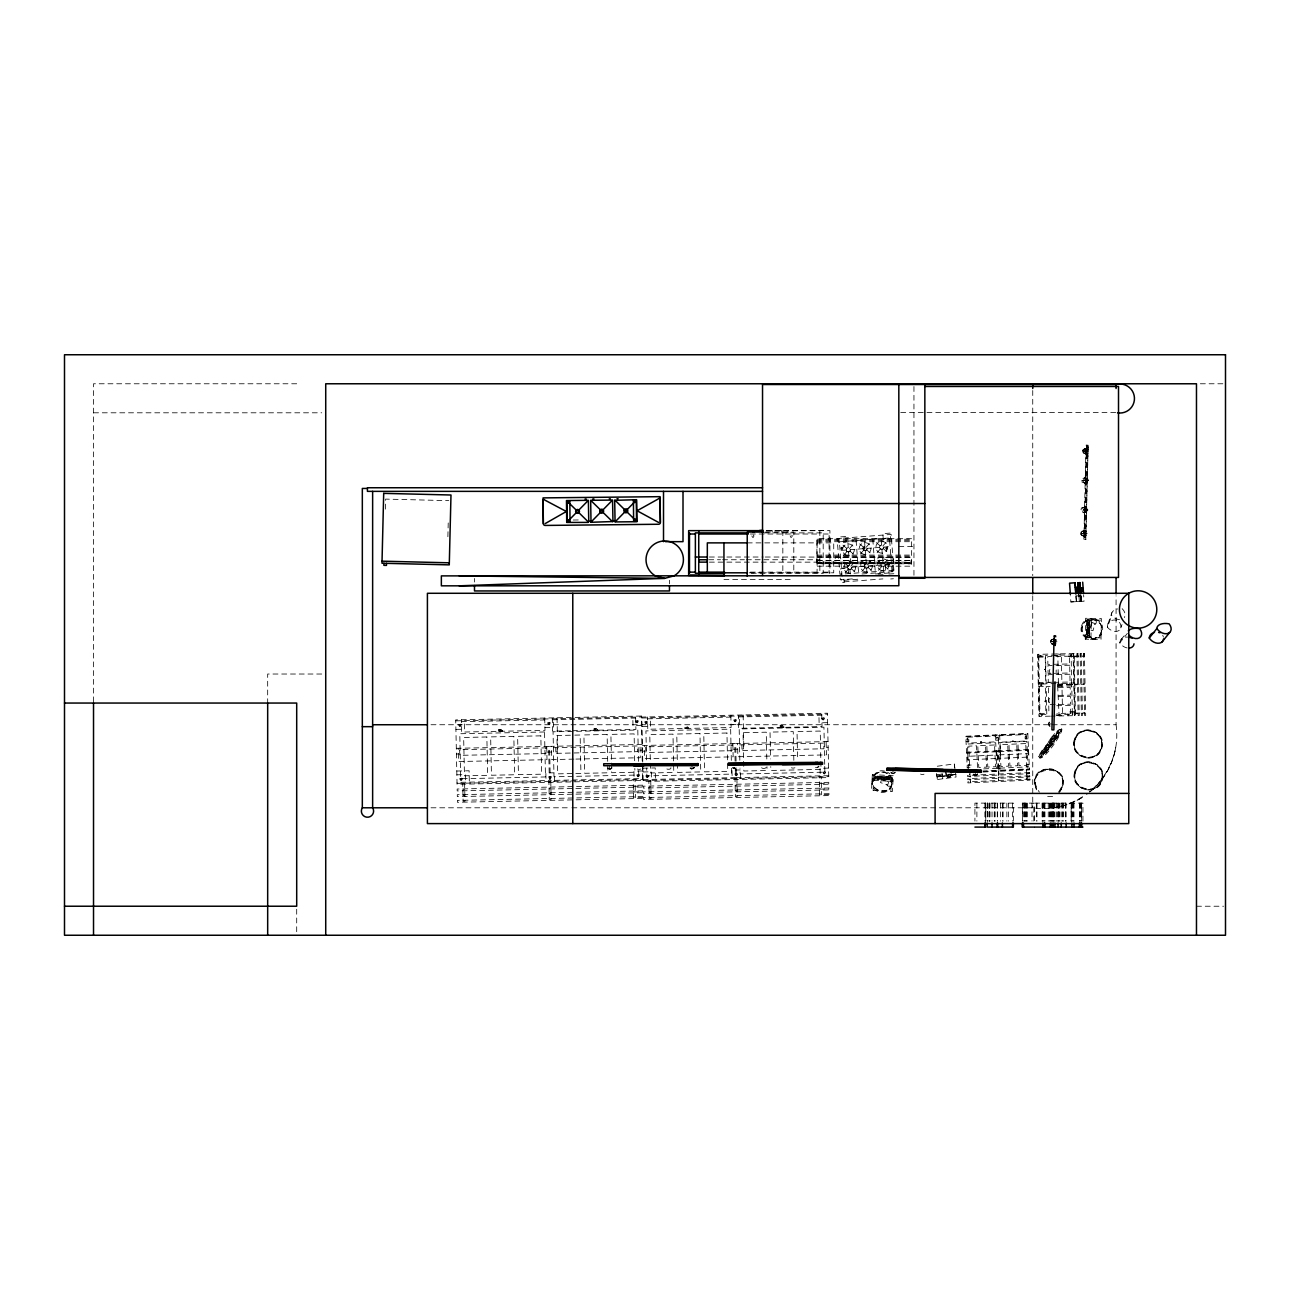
<?xml version="1.0" encoding="UTF-8"?>
<svg xmlns="http://www.w3.org/2000/svg" width="1290" height="1290" viewBox="0 0 1290 1290"><rect width="100%" height="100%" fill="white"/><g stroke="black" fill="none" stroke-linecap="round" stroke-linejoin="round"><path stroke-width="0.75" stroke-dasharray="5 3.75" d="M734.365 768.066L734.332 767.356M892.97 770.098L892.922 773.178M975.272 772L975.224 775.08M1085.261 639.227L1085.6 618.281L1101.37 618.539L1101.031 639.485L1085.261 639.227L1086.583 637.647L1086.873 619.909L1085.6 618.281M1089.26 634.922L1089.357 636.034M1089.147 631.665L1089.405 632.793L1089.405 631.439M1089.357 628.424L1089.453 629.536L1089.453 628.182M1089.405 625.972L1089.276 625.166M1089.469 621.925L1089.566 623.038M1089.324 635.954L1089.341 634.68M1089.534 622.957L1089.324 621.957M1089.566 637.695L1089.857 619.958M1090.969 637.728L1091.259 619.974M609.702 768.824L609.67 765.744M692.021 768.566L691.988 765.486M1053.366 644.823L1053.962 643.194M1053.64 645.79L1054.091 635.776L1053.865 645.774M1055.091 645.822L1055.43 635.809M1055.575 645.822L1056.026 635.809L1053.865 635.776M1080.843 532.722L1081.278 535.092M1083.616 536.527L1083.277 536.043C1086.422 537.446 1086.631 529.368 1083.407 530.771L1084.374 530.803L1083.681 530.287M1084.068 513.017L1084.745 511.372M1084.825 483.621L1085.422 481.976M1085.454 483.153L1084.487 483.137C1089.018 483.395 1085.374 476.123 1084.89 477.381M1085.519 454.225L1086.115 452.597M1083.826 532.383C1086.793 530.738 1086.68 536.124 1083.793 534.35L1084.035 532.383M1084.358 508.873C1087.325 507.212 1087.196 512.614 1084.31 510.824L1084.551 508.857M1085.035 479.477C1087.905 477.687 1087.873 483.041 1084.987 481.444L1085.229 479.477M1085.729 450.081C1088.696 448.436 1088.567 453.822 1085.68 452.048L1085.922 450.081M1086.019 539.284L1083.858 539.236L1086.019 445.179L1088.18 445.211L1085.793 539.284L1088.18 445.211M1087.164 510.614L1087.196 509.34M385.387 509.115L385.629 499.101L448.775 500.649M447.888 536.704L448.275 520.676M966.839 738.896C967.79 742.089 967.919 736.348 967.032 739.122M1026.002 736.219L1026.679 737.267L1026.227 736.171M1027.388 766.841C1028.646 767.824 1028.243 766.534 1027.437 766.615M950.424 776.145C950.037 779.74 945.119 776.725 946.36 773.629M872.33 774.629L871.524 790.383L892.438 791.463L893.244 775.709L872.33 774.629L873.862 776.016L891.583 776.919L893.244 775.709M873.12 790.464L873.862 776.016M874.491 780.434L875.071 776.08M874.894 779.047C872.637 775.274 879.893 775.661 877.281 779.16M877.603 779.176L877.49 776.209M878.135 779.208C875.894 775.451 883.15 775.822 880.522 779.337M880.844 779.354L880.699 776.37M881.376 779.37C879.135 775.613 886.391 775.983 883.763 779.499M884.101 779.515L883.94 776.532M884.634 779.547C882.376 775.774 889.632 776.161 887.004 779.66M887.343 779.676L887.133 776.693M887.875 779.708C885.617 775.951 892.874 776.322 890.245 779.837M890.503 781.256L890.374 776.87M890.842 791.383L891.583 776.919M877.813 779.192L878.313 776.241M881.054 779.354L881.554 776.403M884.295 779.531L884.795 776.58M887.536 779.692L888.036 776.741M1084.229 534.899L1084.261 536.059M1038.95 756.23C1040.417 768.114 1074.473 716.708 1056.768 731.398M1043.207 754.005L1044.336 752.393M1042.836 753.731L1043.981 751.876M1043.223 754.763L1044.239 752.054M1042.884 752.473L1043.707 751.538M1044.013 753.699L1043.11 754.666M1044.303 752.167L1043.884 753.15M1046.142 750.554L1046.867 749.345L1046.819 750.183M1047.561 747.539L1046.158 748.377L1047.029 747.249M1046.996 747.249L1046.126 747.603L1046.996 746.475M1047.093 748.2L1046.996 747.362M1046.722 745.523L1046.126 746.136L1048.673 744.572M1049.367 743.54L1050.27 742.282L1042.53 752.505M1049.447 745.507L1048.254 746.62L1049.431 744.185M1048.496 744.749L1047.27 745.701M1048.335 749.393L1046.98 749.877M1047.706 748.216L1048.254 747.749M1049.431 745.265L1048.48 745.959M1050.512 743.411C1052.011 740.154 1049.883 743.766 1049.48 742.718M1049.995 741.363L1053.204 739.235M1051.157 743.782L1050.56 744.411L1051.511 743.491M1050.705 746.539L1050.302 747.104M1050.802 745.056L1049.673 746.991L1050.431 745.427M1051.157 741.105C1052.447 738.831 1049.189 744.024 1051.769 740.186M1042.594 752.409L1040.304 757.037C1038.934 758.488 1053.753 743.508 1056.268 737.783M1051.124 742.669L1050.947 740.944M1051.173 741.702L1051.157 742.218M1053.414 740.766L1051.866 742.54M1052.592 742.105L1053.027 741.041M1053.704 740.847L1052.334 741.653M1053.559 738.461L1054.688 737.09M1053.462 738.251L1054.623 736.558M1054.14 741.702L1054.027 741.605M1054.446 740.299L1055.059 739.557M1055.365 737.106C1054.478 738.719 1057.284 734.365 1055.817 736.509M1056.446 738.525L1056.994 736.88L1056.058 736.993M1056.058 738.735L1056.607 736.493M1057.187 732.978L1056.317 734.107L1057.3 733.059M1056.784 736.219L1056.042 737.122M1058.171 735.219L1056.22 737.864M1058.639 732.881L1058.655 733.994L1059.332 732.575M1086.857 621.103L1091.243 620.829M1086.809 624.36L1089.792 624.054M1086.696 630.858L1089.679 630.552M1086.761 627.601L1089.727 627.295M1086.648 634.1L1089.631 633.793M842.676 548.427C839.935 545.863 842.515 550.056 842.064 549.056M1087.744 622.296L1088.663 622.183L1087.809 622.522M1088.502 632.165L1087.599 632.148L1088.405 631.955M1088.454 635.422L1087.599 635.051L1088.308 635.47M875.7 777.483L876.636 777.402L875.765 777.709M882.215 777.693L882.908 777.451M885.456 777.854L886.294 778.257L885.698 777.58M888.681 778.144L889.503 777.854L888.955 778.467M1026.05 736.01L1026.614 736.945L1026.276 736.058M945.586 770.678C944.748 780.128 953.681 778.95 950.391 770.049M954.955 769.227L954.294 763.938L935.573 766.453M1038.805 756.537L1051.56 737.219M980.642 741.798L981.255 741.46M1047.077 750.361L1049.028 747.716L1048.399 749.28M1048.319 745.943L1048.818 745.056M1085.39 479.864L1086.341 478.155L1087.567 478.848L1086.889 482.912L1082.004 482.17L1082.665 478.09L1086.341 478.155M1085.567 479.961C1087.938 474.881 1090.469 484.847 1085.809 482.009M1087.68 481.122L1086.857 482.589M1087.002 510.518L1086.212 512.307L1081.875 512.227L1081.036 509.195L1081.987 507.486L1086.325 507.583L1087.019 509.421M1108.013 623.779L1111.899 612.669M1107.497 627.327A11.691 8.256 36.6 0 1 1117.962 620.474A8.595 6.079 36.6 0 1 1118.93 630.552A8.595 6.079 36.6 0 1 1107.497 627.327L1111.674 615.507A11.691 6.918 10.4 0 1 1117.608 608.928M1120.817 627.859L1122.01 624.473M1056.123 672.38L1056.188 669.978M1060.977 789.593C1073.183 762.777 1024.615 762.777 1036.821 789.593A13.932 13.932 -90 0 1 1040.917 771.194A13.932 13.932 -90 0 1 1059.574 773.661A13.932 13.932 -90 0 1 1058.751 792.479M1045.803 752.731L1046.319 751.699L1045.239 752.941M1050.915 739.976L1050.205 741.54M1050.141 742.298L1049.576 743.105M1050.802 743.105L1050.495 742.443M1049.625 746.184L1049.609 745.943M1049.673 746.991L1050.415 745.926L1049.447 746.829M1055.123 736.525L1054.317 736.8M1055.381 736.864L1054.93 737.767L1055.865 736.767M1088.454 628.891L1088.276 629.101M1086.051 451.645L1084.89 453.129L1083.342 452.693M1086.293 451.742L1084.938 453.451L1083.165 452.79L1082.745 450.42L1084.1 448.71L1087.873 448.807L1089.115 451.839L1087.76 453.548L1083.987 453.435M1081.536 531.867L1081.455 534.85L1082.987 535.415L1084.148 533.947M1084.406 534.044L1083.052 535.753L1080.875 534.544L1080.585 532.899L1082.197 531.012L1085.986 531.109L1087.244 532.867L1085.874 535.85L1082.084 535.737M1080.891 597.947L1081.471 599.012L1080.552 599.012L1080.891 597.947C1082.391 605.397 1080.601 590.804 1081.391 600.253M1080.552 599.076L1080.939 598.189M499.746 730.93L498.875 730.979L500.439 730.882C497.521 729.576 503.165 728.657 501.875 730.817M597.093 729.769L594.126 729.93L596.754 728.366L597.899 730.204L594.174 730.414L596.512 730.269M688.747 727.931C680.507 729.721 691.101 725.319 684.909 726.721C682.749 730.317 691.682 727.85 687.425 727.995M780.273 727.092L781.53 727.028C778.789 728.399 783.095 723.384 783.256 726.931M499.553 729.995L501.504 729.414M594.819 728.947L596.754 728.366M780.934 726.109L782.885 725.528M1041.675 755.811L1040.788 757.069L1041.465 755.65M1044.529 748.861L1045.432 747.603L1045.029 748.458M1045.432 747.603L1044.545 749.635M1045.126 751.07L1045.529 749.426M1044.626 751.473L1045.481 750.151M1045.513 752.441L1044.626 753.07L1046.545 751.86M1044.626 753.07L1045.513 751.812M1052.817 739.654L1052.043 739.396M1044.9 752.505L1045.738 751.973M1052.398 739.267L1051.769 739.96M1051.963 739.944L1052.608 739.638M1054.188 737.09L1054.607 736.235M1054.946 736.106L1054.494 736.848M1052.188 743.185C1050.157 745.491 1054.253 742.701 1051.882 744.701M1054.704 739.17L1055.107 738.299L1054.285 739.009M1054.204 739.557L1054.833 738.864M1055.607 736.332L1056.51 735.074M1057.607 733.139L1058.51 731.881L1058.106 732.736M1039.676 754.392L1043.368 748.264M1044.948 749.571L1045.9 748.506M1048.286 747.426L1048.044 747.797M1058.284 734.591C1067.943 719.643 1047.561 744.427 1046.932 745.459M1046.722 749.7L1046.222 750.522M1047.319 749.651L1048.141 749.442M1041.094 655.852L1040.095 655.626L1041.078 656.142M1071.732 655.207L1070.748 654.997L1071.78 654.965M1050.818 740.992L1051.543 740.025M1058.461 792.173C1078.472 762.874 1019.374 762.874 1039.369 792.173M1059.074 792.786C1079.52 765.712 1023.728 758.359 1036.483 789.803M947.586 777.725L948.037 774.5L949.488 774.145L950.279 777.08M947.569 777.435L948.021 774.339L949.505 774.306L950.311 777.354M1046.625 745.346L1046.4 746.12M1127.138 647.935A8.595 6.079 36.6 0 1 1119.752 642.855L1127.396 633.358M1120.994 639.63L1125.864 633.793M879.167 777.402L879.216 777.967M1051.527 737.203L1056.832 731.285M1043.288 754.489L1044.013 752.828M843.757 555.248L853.061 544.396M860.446 553.958L869.734 543.122M845.127 572.825L854.432 561.972M877.119 552.684L886.424 541.832M861.801 571.534L871.105 560.699M878.49 570.261L887.778 559.409M1054.107 736.638L1055.01 735.381M1051.543 739.799L1052.447 738.541M1048.093 744.314L1047.674 745.249M1053.785 739.396L1054.688 738.138M1083.229 482.847L1084.197 479.88L1082.665 478.09M1085.664 507.55L1084.713 509.26C1088.873 504.1 1088.163 515.984 1084.858 510.437M1082.552 512.243L1083.519 509.276L1081.987 507.486M1089.276 625.118L1089.244 625.924M875.652 778.596L876.474 778.628M885.117 779.337L886.552 779.418L885.198 779.305M888.358 779.499L889.794 779.579M939.201 776.806C941.41 774.71 937.411 777.451 940.233 776.161M1086.067 450.565L1084.987 449.049L1082.826 449.839L1082.455 451.468L1084.068 453.113M1080.923 532.141L1083.084 531.351L1084.181 532.851M1058.735 729.592L1061.396 729.237A18.012 2.241 -52.9 0 1 1045.964 752.522A18.012 2.241 -52.9 0 1 1043.981 748.716A18.012 2.241 -52.9 0 1 1061.396 729.237M1084.148 449.033L1082.987 450.516L1083.358 452.548M1051.995 639.63L1050.302 642.065L1051.914 643.71M1040.901 655.965L1039.772 655.594L1040.853 656.191M1072.49 713.951C1073.973 715.095 1070.91 713.064 1072.732 714.773M841.596 547.331L841.596 549.056M886.375 547.331C886.762 551.459 886.698 544.961 886.375 549.056M886.843 549.056L886.843 547.331M1044.432 669.252C1047.254 669.671 1043.562 669.204 1045.271 669.8M1044.561 701.115C1045.98 701.889 1044.481 700.97 1045.416 701.744M937.411 776.451L941.539 775.919M937.395 776.886L941.652 776.306L938.152 776.79M937.411 776.999L937.346 775.935L941.523 775.371L941.603 776.435M942.845 778.757L941.894 771.162M1041.998 715.208C1044.4 714.16 1038.901 714.708 1042.094 715.402M1080.859 595.561L1078.779 595.996M1081.617 596.141L1078.537 596.673M940.797 776.435L939.878 776.548L941.361 776.354M936.685 774.79L942.281 774.048M942.039 773.807L942.603 775.983L955.503 774.274M1052.64 796.51L1045.206 796.51M981.658 742.234L980.464 742.621L981.077 741.476M980.464 742.621L981.496 742.234M1012.295 741.444C1014.166 741.508 1012.457 740.508 1012.473 741.685M980.626 742.605L981.529 742.508M1013.053 740.557L1012.521 741.428M1071.506 655.562L1070.652 655.449M498.762 729.56L499.891 729.495M502.616 730.769L500.23 730.914C506.615 729.995 497.247 733.607 498.795 729.56M498.859 731.446L502.584 731.237M594.126 730.414L594.045 728.511L595.061 728.463M597.834 730.204L596.964 730.237M687.957 727.979L687.651 726.56M780.144 725.673L781.272 725.609M783.998 726.883L781.611 727.028C788.367 727.028 775.226 727.995 783.965 727.35M780.24 727.56L780.176 725.673M841.29 550.379L855.528 549.282M857.963 549.088L872.217 547.992M874.652 547.799L888.891 546.718M842.66 567.955L856.899 566.858M859.333 566.665L873.572 565.568M876.007 565.391L890.261 564.294M893.873 570.132L839.903 574.292L837.145 538.591L891.132 534.431L894.147 573.711L887.923 574.082M861.994 574.002L893.986 571.551M878.103 574.082L884.166 574.372M852.319 578.904L840.322 579.823L840.161 577.759M844.047 580.29L861.478 578.952M844.176 581.871L882.908 578.904M890.697 578.968L893.422 578.759M1076.005 595.738L1076.424 601.591L1070.877 601.979L1070.458 595.69M1076.005 595.98L1083.632 595.496M1080.488 598.77L1081.407 598.705M1081.214 597.738L1080.181 596.593L1080.504 600.882L1081.536 600.737M1080.504 600.882L1081.552 600.801M1076.424 601.527L1084.035 601.011M688.699 728.399L687.812 728.463M597.318 729.769L597.818 729.721M687.328 728.012L685.216 728.124M687.36 728.479L685.054 728.608M882.199 778.918L883.311 779.241L881.957 779.144M595.416 729.866L594.158 729.93M965.823 736.751L1027.824 733.946M967.742 737.203L995.574 735.945M998.105 735.832L1025.953 734.558M966.033 741.589L968.887 741.46L968.661 736.622M995.767 740.234L998.621 740.105L998.395 735.268M1028.049 738.783L1025.195 738.912L1024.969 734.075M966.516 752.328L997.364 750.925L998.25 770.259L982.819 770.969M1028.533 749.522L997.686 750.909L998.557 770.259L1029.404 768.856M996.767 751.764L967.661 753.086L967.806 756.311L996.606 755.005L996.461 751.78M998.992 751.667L1027.146 750.393M999.137 754.892L1027.292 753.618M967.113 765.212L971.225 765.034M967.21 767.373L970.048 767.244M999.798 765.889L996.944 766.018L997.17 770.856M1029.21 764.551L1026.372 764.68L1026.582 769.517M983.673 768.888L996.88 768.276L995.735 742.766L967.419 744.056L968.58 769.566M999.734 768.147L1028.049 766.873L1026.888 741.363L998.573 742.637L1000.008 770.727M983.367 771.485L1029.436 769.388M982.867 772.033L1029.452 769.92L1027.807 733.397L965.791 736.219L967.242 768.26M1026.437 773.291L1029.597 773.145M1026.582 776.515L1029.743 776.37M1029.888 779.595L1026.727 779.74L1026.276 769.614L1027.356 779.708M1087.47 445.211L1085.422 539.268M1087.019 448.469L1085.293 448.469C1088.518 447.066 1088.325 455.144 1085.18 453.741L1086.148 453.757M1082.971 451.049L1085.906 451.065M1087.647 451.113L1085.712 451.065M1085.213 480.444L1086.954 480.509M1085.648 507.26L1083.939 507.26C1087.164 505.857 1086.954 513.936 1083.81 512.533L1084.777 512.549M1084.535 509.84L1086.47 509.889L1084.874 509.889M1084.003 533.367L1085.745 533.415M1054.865 639.066L1053.14 639.066C1056.365 637.663 1056.171 645.742 1053.027 644.339L1053.995 644.355M1053.769 640.678C1056.365 638.985 1056.236 644.468 1053.72 642.63M1053.753 641.662L1055.494 641.711M1054.607 655.417L1057.832 655.336L1058.413 683.523M1038.208 656.223L1045.206 656.078L1045.787 683.942L1038.789 684.087M1073.78 656.126L1083.923 655.9M1038.24 657.174L1043.078 657.078L1043.013 654.224M1073.715 656.433L1068.878 656.546L1068.813 653.691M1073.796 656.755L1083.939 656.546L1083.874 653.369M1038.224 682.523L1054.349 682.184M1038.789 683.781L1043.626 683.668L1043.691 686.522M1074.264 683.039L1069.426 683.136L1069.491 685.99M1055.978 683.571L1046.158 683.781L1045.561 655.449L1071.103 654.901L1071.684 683.249L1057.945 683.539M1057.623 684.168L1061.928 684.087L1061.299 654.481L1056.994 653.933M1057.639 684.813L1073.764 684.474L1073.119 653.595M1074.36 684.297L1084.503 684.087L1074.377 684.926M1057.639 685.119L1073.764 684.78L1074.409 715.66M1057.655 685.764L1061.96 685.667L1062.573 715.273L1055.043 715.434M1057.655 686.07L1059.074 714.87M1038.305 686.635L1045.303 686.49L1045.884 714.354L1038.885 714.499M1050.141 686.554L1046.222 686.635L1046.803 714.966M1058.01 686.377L1074.328 685.877M1058.284 687.651L1070.168 687.393L1070.329 695.149L1058.445 695.407M1058.477 696.665L1070.345 696.423L1070.523 704.179L1048.738 704.63L1048.576 696.874M1056.687 705.727L1070.539 705.437L1070.7 713.193L1056.849 713.483M455.725 720.852L641.324 716.982M461.433 721.674L544.767 719.949M552.33 719.788L635.664 718.046M641.856 718.014L827.454 714.144M647.548 718.836L730.882 717.095M738.461 716.934L821.794 715.208M1074.86 711.532L1067.878 711.677L1067.959 715.789M1039.418 713.531L1044.255 713.435L1044.303 716.289M1074.893 712.79L1070.055 712.902L1070.103 715.74M1074.973 713.112L1085.116 712.902L1074.989 713.741M1055.849 714.934L1072.345 714.434L1071.748 686.103M1050.366 716.16L1038.934 716.401L1037.644 654.336L1074.183 653.578L1075.489 715.628L1051.302 716.144M455.918 729.382L464.432 729.189L464.255 720.675M544.912 727.512L553.442 727.334L553.265 718.82M641.501 725.496L632.987 725.673L632.809 717.159M642.033 726.528L650.547 726.351L650.37 717.837M731.043 724.674L739.557 724.496L739.38 715.982M827.632 722.658L819.102 722.835L818.924 714.321M570.438 730.769L552.572 731.14L552.313 718.836M572.421 730.737L635.906 729.414L635.648 717.095M570.454 735.219L556.925 735.51L557.731 773.855L580.935 773.371L580.129 735.026L572.389 735.187M456.305 748.313L548.637 746.378L549.346 780.482L457.015 782.401M641.904 744.443L549.572 746.362L550.282 780.45L570.357 780.031M642.42 745.475L734.752 743.54L735.123 761.503M828.019 741.605L735.703 743.524L736.074 761.487M546.766 747.845L459.643 749.667L459.772 755.343L545.944 753.553L545.815 747.861M553.394 747.7L637.663 745.943L637.792 751.635L553.507 753.392M732.881 745.007L645.774 746.829L645.887 752.505L732.059 750.699L731.946 745.023M739.509 744.862L823.794 743.105L823.907 748.781L739.638 750.554M456.418 753.989L458.321 753.957M546.847 752.102L548.75 752.07M549.701 752.054L551.588 752.006M640.13 750.167L642.017 750.119M642.549 751.151L644.436 751.119M732.978 749.264L734.865 749.232M735.816 749.2L737.719 749.168M826.245 747.313L828.148 747.281M573.889 759.117L551.749 759.584L551.475 746.329M575.888 759.084L640.275 757.73L640.001 744.475M456.773 771.033L469.092 770.775L469.35 783.095M642.904 768.195L655.207 767.937L655.465 780.256M456.853 774.822L465.384 774.645L465.561 783.175M642.452 770.952L633.938 771.13L634.116 779.66M642.984 771.984L651.498 771.807L651.676 780.321M828.583 768.114L820.053 768.292L820.23 776.806M794.043 769.969L770.84 770.452L770.759 766.615M797.817 769.888L821.021 769.404L820.23 731.059L797.026 731.543L797.623 760.31M572.373 779.999L642.614 778.531M457.031 783.353L642.63 779.482M643.146 779.563L735.461 777.628L735.203 764.809M828.728 775.693L736.413 777.612L736.171 765.825M643.162 780.514L828.761 776.628M462.852 789.851L464.755 789.819M549.024 788.061L550.927 788.013M633.293 786.303L642.775 786.11M648.983 787.013L650.87 786.981M735.155 785.223L737.042 785.175M819.424 783.465L828.889 783.256M462.981 795.543L464.868 795.495M549.137 793.737L551.04 793.705M633.422 791.979L642.888 791.786M649.096 792.705L650.999 792.657M735.268 790.899L737.154 790.867M819.537 789.141L829.002 788.948M643 797.462L633.535 797.672L633.164 779.805L635.067 779.757L635.438 797.623M829.131 794.624L819.666 794.817L819.279 776.967L821.182 776.919L821.553 794.785M1087.228 533.496L1081.085 533.351M1056.978 641.791L1050.834 641.646M573.276 520.015L581.145 519.934M296.7 383.775L93.525 383.775L93.525 703.05M1200.345 383.775L1223.565 383.775M900.726 412.542L1116.076 412.51M93.525 412.8L321.726 412.8M766.244 530.641L829.921 530.641L829.921 573.244L829.083 573.244L829.083 532.883L829.921 532.883M766.244 530.916L823.197 530.641M765.486 532.06L793.802 532.06L793.802 573.55M764.26 532.883L823.197 532.883L823.197 573.244L750.361 573.244M750.361 534.012L819.843 534.012M823.197 534.012L829.921 534.012M816.957 539.252L911.546 539.252M816.957 540.317L911.482 540.317M816.957 541.703L911.482 541.703M747.232 542.88L833.727 542.88L833.727 572.808L764.696 572.808M898.824 546.444L913.949 546.444M816.957 555.087L911.482 555.087M816.957 556.151L911.482 556.151M709.355 557.022L763.293 557.022M765.276 557.022L911.482 557.199M816.957 557.248L911.546 557.248M708.678 559.747L720.578 559.747M722.561 559.747L744.411 559.747M746.394 559.747L819.843 559.747M817.022 560.376L911.417 560.376L911.417 563.811L816.957 563.73M817.441 560.521L910.998 560.586M709.355 562.134L759.294 562.134M761.293 562.134L911.482 562.182M816.957 562.666L911.482 562.666M816.957 563.101L911.482 563.101L816.957 563.359M817.441 563.649L910.998 563.649M750.361 572.131L819.843 572.131M823.197 572.131L829.921 572.131M749.184 572.808L762.761 572.808M723.948 579.468L793.802 579.468M321.726 674.025L267.675 674.025L267.675 703.05M430.989 724.738L1116.076 724.738L1116.076 595.819M430.989 807.798L569.857 807.798M571.873 807.798L1032.742 807.798A73.53 73.53 0 0 0 1083.407 796.623A73.337 73.046 -33 0 1 1055.365 807.54A74.965 74.61 -44.9 0 0 1083.197 796.349M1196.475 906.225L1223.565 906.225M1087.68 480.573L1088.663 480.59L1085.374 480.493M1087.002 509.969L1087.986 509.969L1081.02 509.824M1084.39 530.787L1084.293 531.867M1087.873 448.807L1085.567 450.516L1086.809 453.532M1082.729 451.049L1089.131 451.194M1085.986 531.109L1083.664 532.818L1084.906 535.834M1086.873 619.909L1101.354 620.135M1089.84 621.135C1086.293 618.749 1086.003 625.682 1089.792 623.522M1089.776 624.392C1086.293 621.99 1085.922 628.94 1089.744 626.763M1089.727 627.633C1086.245 625.215 1085.858 632.181 1089.695 630.02M1089.679 630.875C1086.148 628.52 1085.858 635.47 1089.631 633.261M1089.615 634.132C1086.115 631.713 1085.793 638.744 1089.582 636.518M1090.985 636.873L1086.615 636.534M1086.583 637.647L1101.063 637.889M1052.011 723.996L1048.931 723.948M1081.697 480.428L1087.857 480.59M1083.503 509.921L1087.18 509.985L1086.132 509.921M1089.792 623.86L1086.825 623.489M1089.744 627.101L1086.777 626.747M1089.679 630.342L1086.712 629.939M1089.631 633.6L1086.664 633.197M1085.551 480.493L1088.002 480.557M1083.681 451.049L1086.067 451.097M1081.794 533.351L1084.164 533.399M1051.527 641.646L1053.914 641.694M1086.325 477.864L1084.6 477.864L1085.503 478.961M1085.116 530.771L1083.664 530.771M1080.826 533.351L1083.648 533.447M1052.898 639.324L1055.72 639.405M1050.576 641.646L1053.398 641.743M1051.834 644.033L1054.656 644.129M1086.889 482.912L1085.535 481.041M1086.212 512.307L1084.68 510.518M878.958 778.741L880.07 779.079L878.716 778.966M888.439 779.466L889.697 779.531M873.717 778.983L891.438 779.886M873.636 780.385L891.358 781.288M1071.668 685.006L1072.716 684.361L1071.619 684.797M1041.014 685.651C1044.19 684.845 1038.66 684.49 1041.111 685.458M884.908 771.21C871.701 767.34 866.219 789.109 879.667 791.979C891.229 795.446 898.292 777.644 887.504 772.242M1076.376 601.575L1075.795 595.916M842.064 547.331L842.709 548.185M939.088 775.903L939.975 776.225M815.474 767.421L817.134 767.744L818.715 766.083A2.112 1.596 0 0 1 817.231 767.228M1071.877 654.691L1070.894 655.288M1085.051 448.726L1086.325 450.468M1083.165 531.029L1084.422 532.77M876.345 542.606L887.198 551.91M859.672 543.896L870.508 553.184M877.716 560.183L888.552 569.487M842.983 545.17L853.835 554.474M861.027 561.472L871.879 570.76M844.353 562.746L855.206 572.051M1086.954 478.509L1087.696 480.041M996.88 738.154L997.573 737.509M1086.035 448.452L1086.18 449.565M1084.68 507.244L1084.825 508.357M891.261 772.742L893.341 773.71L894.97 772.097A2.112 1.596 1.9 0 1 893.454 773.194L892.374 773.178A2.112 1.596 1.9 0 1 890.89 772M997.396 737.606L996.799 737.009L996.654 738.219M998.783 768.227L998.186 767.631L998.057 768.824M1080.714 596.56L1081.02 600.834M1070.861 601.93L1084.084 601.221L1083.632 595.206M1053.946 639.13L1054.043 640.163M948.843 776.854L948.747 776.129M954.277 763.938L954.761 767.615M955.568 773.226L956.067 777.015L937.153 779.547L936.411 773.935M948.779 774.403L948.956 777.435M945.973 770.646L946.973 778.225M939.394 775.806L939.507 776.725M936.605 773.807L937.346 779.499M956.164 774.226L942.071 776.774L941.345 773.726M998.96 768.131L998.508 769.243L998.154 768.389M1045.561 669.962L1045.464 668.865M1045.69 701.825L1045.593 700.728M1081.31 599.092L1081.423 600.656L1081.342 599.447M1081.375 600.011L1081.326 599.302M892.986 570.212L892.567 564.585L885.246 565.149A2.161 2.161 0 0 1 881.731 566.471A2.161 2.161 0 0 1 882.425 562.795A2.161 2.161 0 0 1 885.263 565.23L885.682 570.777M881.215 540.139L882.312 554.378M882.586 557.715L883.682 571.954M872.782 539.236L875.458 574.002L892.132 572.728L889.455 537.962L839.419 541.816L842.096 576.582M864.542 541.413L865.638 555.668M865.913 559.005L867.009 573.244M856.092 540.526L858.624 573.357M847.869 542.703L848.965 556.941M849.223 560.279L850.32 574.518M848.546 573.631L848.111 568.003L840.806 568.568L841.241 574.195M843.966 579.162L844.224 582.532L841.499 582.741L841.241 579.371M1078.908 595.77L1079.311 601.398M1081.246 598.141L1081.149 596.77M1027.904 749.538L1028.243 757.069L998.654 758.407L998.315 750.893M1025.921 734.026L1026.243 741.008L998.395 742.266L998.089 735.284M999.637 734.687L1000.524 754.021L999.734 750.828M996.735 750.957L997.073 758.472L967.5 759.826L967.161 752.296M995.525 734.865L995.848 741.847L968 743.105L967.694 736.122M977.514 767.55L976.53 745.797L968.774 746.152L969.757 767.905M969.951 772.162L970.419 782.288L969.403 773.919M1080.649 653.45L1080.714 656.61M1077.424 653.514L1077.489 656.675M1073.651 653.595L1074.941 715.644M1048.399 687.844L1048.56 695.6M1048.77 705.904L1048.931 713.66M1038.756 656.223L1039.337 684.087M1039.385 686.619L1039.966 714.483M1038.176 654.32L1039.466 716.385M826.132 741.637L826.406 754.892L737.864 756.746L737.59 743.491M824.713 764.341L823.939 727.189L739.186 728.963L739.831 760.245M824.745 766.308L824.874 772.162L740.121 773.935L739.992 768.066M821.762 714.257L822.02 726.56L738.702 728.302L738.444 715.998M793.834 760.374L793.237 731.624L770.033 732.107L770.598 758.955M766.808 759.02L766.244 732.188L743.056 732.672L743.846 771.017L767.05 770.533L766.97 766.695M743.153 714.95L743.862 749.038L741.976 749.071L741.847 743.395M740.686 778.467L740.508 769.953L731.994 770.13L732.172 778.644M732.865 743.588L733.139 756.843L644.597 758.681L644.323 745.427M730.85 715.208L731.107 727.512L647.774 729.253L647.515 716.95M731.317 760.423L730.656 729.14L645.919 730.898L646.532 760.245M731.478 768.243L731.607 774.113L646.854 775.887L646.693 768.066M673.541 760.971L672.977 734.123L649.773 734.607L650.579 772.968L673.783 772.484L673.574 762.89M642.759 761.648L641.84 717.063L827.422 713.193L828.777 777.58L643.178 781.45L642.791 762.922M638.469 761.326L637.808 730.027L553.055 731.801L554.007 776.774L638.744 775.016L638.631 769.146M634.664 760.745L634.1 733.897L610.896 734.381L611.702 772.726L634.906 772.242L634.825 768.405M557.038 717.788L557.748 751.876L555.845 751.925L555.732 746.233M554.571 781.321L554.394 772.791L545.863 772.968L546.041 781.498M546.734 746.426L547.008 759.681L458.482 761.535L458.192 748.281M544.719 718.046L544.977 730.35L461.659 732.091L461.401 719.788M1082.939 821.085L1082.939 803.122L1034.628 803.122L1034.628 821.085M1081.633 803.122L1081.665 821.085L1081.439 803.122M1081.085 803.122L1081.149 821.085M1080.391 803.122L1080.391 821.085M1080.198 803.122L1080.069 821.085M1079.585 803.122L1079.553 821.085M1079.44 803.122L1079.375 821.085M1073.989 803.122L1073.989 821.085M1073.344 803.122L1073.344 821.085M1072.861 803.122L1072.861 821.085M1072.151 803.122L1072.151 821.085M1071.845 803.122L1071.845 821.085M1071.571 803.122L1071.571 821.085M1066.04 803.122L1066.201 821.085M1065.637 803.122L1065.637 821.085M1065.411 803.122L1065.411 821.085M1063.686 803.122L1063.686 821.085M1062.847 803.122L1062.847 821.085M1062.621 803.122L1062.621 821.085M1061.267 803.122L1061.267 821.085M1059.88 803.122L1059.88 821.085M1059.525 803.122L1059.525 821.085M1058.51 803.122L1058.51 821.085M1058.364 803.122L1058.364 821.085M1058.106 803.122L1058.106 821.085M1057.832 803.122L1057.784 821.085M1056.542 803.122L1056.542 821.085M1054.898 803.122L1054.898 821.085M1054.011 803.122L1054.011 821.085M1053.72 803.122L1053.72 821.085M1053.269 803.122L1053.269 821.085M1053.011 803.122L1053.011 821.085M1052.463 803.122L1052.463 821.085M1052.269 803.122L1052.269 821.085M1051.898 803.122L1051.85 821.085M1051.543 803.122L1051.543 821.085M1051.011 803.122L1051.011 821.085M1050.35 803.122L1050.35 821.085M1049.963 803.122L1049.963 821.085M1049.754 803.122L1049.754 821.085M1048.27 803.122L1048.27 821.085M1044.948 803.122L1044.948 821.085M1044.303 803.122L1044.303 821.085M1043.804 803.122L1043.804 821.085M1043.094 803.122L1043.094 821.085M1042.804 803.122L1042.804 821.085M1042.514 803.122L1042.514 821.085M1042.062 803.122L1042.11 821.085M1036.999 803.122L1036.999 821.085M1036.354 803.122L1036.354 821.085M1033.806 821.085L1033.806 803.122L1022.325 803.122L1022.406 821.085M1032.742 390.515L1032.742 575.679M1032.742 595.835L1032.742 807.798M1032 803.122L1032 821.085M1027.292 803.122L1027.163 821.085M1026.759 803.122L1026.759 821.085M1026.26 803.122L1026.421 821.085M1025.34 803.122L1025.437 821.085M1025.179 803.122L1025.179 821.085M1024.647 803.122L1024.647 821.085M1024.486 803.122L1024.486 821.085M1023.421 803.122L1023.534 821.085M1022.615 803.122L1022.615 821.085M1013.343 821.085L1013.343 803.122L987.189 803.122L987.189 821.085M1012.618 803.122L1012.618 821.085M1008.522 803.122L1008.522 821.085M1006.861 803.122L1006.861 821.085M1003.104 803.122L1003.104 821.085M1002.459 803.122L1002.524 821.085M1000.588 803.122L1000.588 821.085M997.621 803.122L997.621 821.085M997.283 803.122L997.283 821.085M995.138 803.122L995.138 821.085M994.638 803.122L994.638 821.085M994.251 803.122L994.251 821.085M992.026 803.122L992.026 821.085M989.994 803.122L989.994 821.085M989.64 803.122L989.64 821.085M989.237 803.122L989.237 821.085M989.075 803.122L989.075 821.085M987.672 803.122L987.672 821.085M987.479 803.122L987.479 821.085M985.754 821.085L985.754 803.122L974.918 803.122L974.918 821.085M985.447 803.122L985.447 821.085M985.286 803.122L985.286 821.085M984.996 803.122L984.996 821.085M976.885 803.122L976.885 821.085M913.949 386.516L913.949 578.275M911.159 560.376L911.159 563.811M893.228 563.649L893.228 557.538L877.958 557.538L877.958 563.649M850.481 563.649L850.481 557.538L835.211 557.538L835.211 563.649M819.843 530.641L819.843 573.244M817.279 560.376L817.279 563.811M817.086 542.88L817.086 572.808M788.4 532.06L786.739 532.06M782.837 530.641L782.837 573.244M781.337 532.06L781.337 530.4L777.999 530.4L777.999 532.06M772.178 532.06L772.178 530.4L768.856 530.4L768.856 532.06M669.478 580.242L669.478 583.806M474.494 578.468L474.494 582.032M296.7 909.224L296.7 933.25M1116.076 724.738A73.53 73.53 0 0 1 1086.535 794.463M1089.55 792.141A73.337 73.046 -33 0 0 1115.737 747.378A74.965 74.61 -44.9 0 1 1089.292 791.883M1162.693 635.196A8.595 6.079 36.6 0 1 1163.387 637.131M1119.752 642.855A11.691 8.256 36.6 0 1 1127.67 637.083M1119.526 619.603A8.595 6.079 36.5 0 1 1111.674 615.507M1122.139 608.654A8.595 6.079 36.5 0 1 1124.316 617.555M694.375 767.502A2.451 1.854 0.4 0 1 692.649 768.824L691.392 768.824A2.451 1.854 0.4 0 1 689.634 767.518M670.881 767.663A2.451 1.29 -0.5 0 1 669.123 769.243L667.865 769.243A2.451 1.29 -0.5 0 1 666.14 767.679M640.824 769.001A2.451 1.29 -0.5 0 1 639.727 769.34L638.453 769.34A2.451 1.29 -0.5 0 1 637.357 769.001M612.057 767.76A2.451 1.854 0.4 0 1 610.331 769.082L609.057 769.082A2.451 1.854 0.4 0 1 607.316 767.776M1049.931 726.335A2.451 1.854 -88.1 0 1 1048.673 724.577L1048.689 723.319A2.451 1.854 -88.1 0 1 1050.044 721.61M1049.721 702.824A2.451 1.29 -89 0 1 1048.867 701.051L1048.883 699.793A2.451 1.29 -89 0 1 1049.834 698.084M1051.076 673.444A2.451 1.29 -89 0 1 1049.544 671.655L1049.56 670.397A2.451 1.29 -89 0 1 1051.173 668.72M1054.172 641.066A2.451 1.854 -88.1 0 0 1050.592 641.017L1050.56 642.275A2.451 1.854 -88.1 0 0 1054.14 642.339M1053.914 641.162A2.112 1.596 -88.1 0 0 1050.834 641.114L1050.818 642.194A2.112 1.596 -88.1 0 0 1053.898 642.243M977.594 774.065A2.451 1.854 1.9 0 1 975.853 775.338L974.579 775.306A2.451 1.854 1.9 0 1 972.87 773.968M954.084 774.274A2.451 1.29 1 0 1 952.31 775.145L951.053 775.113A2.451 1.29 1 0 1 949.343 774.177M924.027 774.161A2.451 1.29 1 0 1 922.931 774.468L921.657 774.435A2.451 1.29 1 0 1 920.576 774.081M895.292 772.178A2.451 1.854 1.9 0 1 893.551 773.452L892.277 773.419A2.451 1.854 1.9 0 1 890.568 772.065M819.037 766.147A2.451 1.854 0 0 1 817.328 767.469M794.914 767.711A2.451 1.29 -0.9 0 1 793.802 768.066L792.544 768.066A2.451 1.29 -0.9 0 1 791.447 767.744M766.147 767.437A2.451 1.29 -0.9 0 1 764.406 768.356L763.132 768.372A2.451 1.29 -0.9 0 1 761.406 767.486M736.106 767.808A2.451 1.854 0 0 1 735.01 768.308L733.736 768.324A2.451 1.854 0 0 1 732.639 767.856L734.816 768.566L735.993 767.647A2.112 1.596 0 0 1 734.913 768.05L733.833 768.066A2.112 1.596 0 0 1 732.881 767.663M887.665 781.514A2.596 2.596 0 0 1 891.358 782.417A2.596 2.596 0 0 1 890.181 786.045A2.596 2.596 0 0 1 886.665 784.61M1091.598 623.667A2.596 2.596 0 0 1 1092.388 619.942A2.596 2.596 0 0 1 1096.032 620.99A2.596 2.596 0 0 1 1094.726 624.553M1048.431 723.497L1050.012 726.012A2.112 1.596 -88.1 0 1 1048.915 724.496L1048.947 723.4A2.112 1.596 -88.1 0 1 1050.108 721.932L1048.431 723.497M1053.414 641.114L1053.382 642.372A2.451 1.854 -88.1 0 0 1056.962 642.436L1056.994 641.162A2.451 1.854 -88.1 0 0 1053.414 641.114M1054.349 635.793L1054.124 645.79L1054.462 635.776M1086.503 445.195L1084.342 539.252L1086.503 445.195M1081.407 626.779C1078.005 640.114 1099.951 644.839 1102.337 631.278C1105.74 617.942 1083.793 613.218 1081.407 626.779M1082.358 626.859C1079.117 638.969 1099.064 643.516 1101.37 631.197C1104.627 619.087 1084.68 614.556 1082.358 626.859M458.579 724.658C460.594 730.511 463.078 720.4 458.579 724.658M459.159 724.803C460.401 728.382 461.917 722.19 459.159 724.803M459.708 778.628C461.723 784.481 464.207 774.371 459.708 778.628M460.288 778.773C461.53 782.369 463.046 776.161 460.288 778.773M547.589 722.803C549.605 728.657 552.088 718.546 547.589 722.803M548.169 722.948C549.411 726.528 550.927 720.336 548.169 722.948M548.718 776.774C550.733 782.627 553.216 772.516 548.718 776.774M549.298 776.919C550.54 780.514 552.056 774.306 549.298 776.919M635.648 720.965C637.663 726.818 640.146 716.708 635.648 720.965M636.228 721.11C637.47 724.69 639.001 718.498 636.228 721.11M636.776 774.935C638.792 780.789 641.275 770.678 636.776 774.935M637.357 775.08C638.598 778.676 640.114 772.468 637.357 775.08M644.71 721.819C646.725 727.673 649.209 717.562 644.71 721.819M645.29 721.965C646.516 725.544 648.048 719.352 645.29 721.965M645.838 775.79C647.838 781.643 650.337 771.533 645.838 775.79M646.419 775.935C647.644 779.515 649.176 773.323 646.419 775.935M733.72 719.949C735.735 725.818 738.219 715.692 733.72 719.949M734.3 720.094C735.526 723.69 737.058 717.482 734.3 720.094M734.849 773.935C736.848 779.789 739.331 769.678 734.849 773.935M735.413 774.081C736.654 777.66 738.186 771.468 735.413 774.081M821.778 718.111C823.794 723.98 826.277 713.87 821.778 718.111M822.359 718.256C823.584 721.852 825.116 715.644 822.359 718.256M822.907 772.097C824.923 777.951 827.406 767.84 822.907 772.097M823.488 772.242C824.713 775.822 826.245 769.63 823.488 772.242M872.862 779.096C869.202 791.076 888.971 796.317 891.712 784.094C895.373 772.097 875.62 766.873 872.862 779.096M863.365 547.96C864.413 551.346 866.025 545.589 863.365 547.96C864.429 551.346 865.993 545.589 863.365 547.96M751.86 535.898C753.376 540.671 755.553 532.544 751.86 535.898M840.725 547.895C842.128 552.265 844.128 544.799 840.725 547.895M863.107 547.895C864.51 552.265 866.509 544.799 863.107 547.895M885.504 547.895C886.907 552.265 888.907 544.799 885.504 547.895M1074.183 740.283C1068.733 757.923 1097.838 765.728 1101.934 747.716C1107.4 730.059 1078.295 722.255 1074.183 740.283M1074.57 740.396C1069.281 757.52 1097.548 765.083 1101.515 747.603C1106.804 730.479 1078.553 722.916 1074.57 740.396M1075.022 740.492C1069.91 757.085 1097.242 764.422 1101.096 747.49C1106.223 730.914 1078.875 723.577 1075.022 740.492M1074.635 772.194C1069.168 789.835 1098.29 797.655 1102.386 779.628C1107.836 761.987 1078.73 754.166 1074.635 772.194M1075.022 772.307C1069.733 789.432 1097.984 796.994 1101.966 779.515C1107.255 762.39 1079.004 754.827 1075.022 772.307M1075.473 772.42C1070.345 788.996 1097.693 796.333 1101.547 779.402C1106.675 762.825 1079.327 755.489 1075.473 772.42M1082.375 626.311C1078.424 638.389 1098.338 644.065 1101.37 631.745C1105.304 619.684 1085.39 613.992 1082.375 626.311M1087.454 622.086L1088.954 622.506L1087.454 622.086M1087.406 625.327L1088.905 625.763L1087.406 625.327M1087.357 628.585L1088.857 629.004L1087.357 628.585M1087.712 625.408L1088.599 625.666L1087.712 625.408M1087.293 631.826L1088.808 632.261L1087.293 631.826M1087.244 635.067L1088.744 635.502L1087.244 635.067M872.895 778.547C868.541 790.464 888.23 796.849 891.68 784.626C896.05 772.71 876.345 766.341 872.895 778.547M875.426 777.257L876.91 777.741L875.426 777.257M878.667 777.435L880.167 777.918L878.667 777.435M881.925 777.596L883.408 778.08L881.925 777.596M885.166 777.757L886.649 778.241L885.166 777.757M888.407 777.935L889.89 778.402L888.488 777.741M790.157 535.753C791.06 540.671 794.269 532.899 790.157 535.753M1091.904 622.602L1089.84 629.826L1092.969 630.729L1095.033 623.489L1091.904 622.602M881.57 779.547L880.554 782.627L887.713 784.949L888.713 781.853L881.57 779.547M611.718 767.695L610.122 769.34L607.638 767.711A2.112 1.596 0.4 0 0 609.154 768.824L610.235 768.824A2.112 1.596 0.4 0 0 611.718 767.695M694.036 767.437L691.569 769.082L689.973 767.453A2.112 1.596 0.4 0 0 691.472 768.566L692.569 768.566A2.112 1.596 0.4 0 0 694.036 767.437M977.272 774L975.643 775.596L973.192 773.903A2.112 1.596 1.9 0 0 974.676 775.064L975.756 775.096A2.112 1.596 1.9 0 0 977.272 774M944.764 764.954L944.764 764.954M845.692 536.527L838.387 537.075L838.823 542.703L846.127 542.139L845.692 536.527M890.132 533.109L882.828 533.657L883.263 539.284L890.568 538.72L890.132 533.109M985.544 745.378L977.788 745.733L978.788 767.486L986.527 767.131L985.544 745.378M994.558 744.975L986.818 745.33L987.801 767.082L995.541 766.728L994.558 744.975M1007.7 744.378L999.944 744.733L1000.927 766.486L1008.683 766.131L1007.7 744.378M1016.713 743.975L1008.957 744.33L1009.941 766.083L1017.697 765.728L1016.713 743.975M1025.727 743.556L1017.971 743.911L1018.955 765.663L1026.711 765.309L1025.727 743.556M998.75 770.856L998.573 781.014L998.75 770.856M1029.581 772.613L967.564 775.419L967.613 776.483L1029.63 773.694L1029.581 772.629M1029.726 775.838L967.71 778.644L967.758 779.708L1029.775 776.919L1029.726 775.854M1029.871 779.063L967.855 781.869L967.903 782.933L1029.92 780.128L1029.871 779.079M1077.94 653.498L1076.892 653.514L1078.166 715.579L1079.23 715.563L1077.956 653.498M1081.165 653.433L1080.117 653.45L1081.407 715.515L1082.455 715.482L1081.181 653.433M1084.39 653.369L1083.342 653.385L1084.632 715.45L1085.68 715.418L1084.406 653.369M1069.507 656.207L1047.738 656.658L1047.899 664.415L1069.668 663.963L1069.507 656.207M1069.7 665.237L1047.931 665.688L1048.093 673.444L1069.861 672.993L1069.7 665.237M1069.894 674.251L1048.125 674.702L1048.286 682.475L1070.055 682.007L1069.894 674.251M641.307 716.031L455.709 719.901L457.063 784.288L642.646 780.418L641.307 716.031M544.541 731.978L459.788 733.752L460.724 778.725L545.476 776.951L544.541 731.978M486.862 736.977L463.658 737.461L464.465 775.806L487.652 775.322L486.862 736.977M513.839 736.413L490.651 736.896L491.442 775.242L514.646 774.758L513.839 736.413M540.832 735.848L517.629 736.332L518.435 774.677L541.639 774.194L540.832 735.848M607.122 734.462L583.918 734.945L584.709 773.291L607.913 772.807L607.122 734.462M699.97 733.559L676.766 734.042L677.572 772.404L700.76 771.92L699.97 733.559M726.947 733.01L703.76 733.494L704.55 771.839L727.754 771.356L726.947 733.01M464.61 783.32L462.723 783.353L463.094 801.219L464.981 801.187L464.61 783.32M550.782 781.514L548.895 781.563L549.266 799.429L551.153 799.381L550.782 781.514M650.74 780.482L648.838 780.514L649.209 798.381L651.111 798.333L650.74 780.482M736.913 778.676L735.01 778.725L735.381 796.575L737.283 796.543L736.913 778.676M642.743 785.159L457.16 789.029L457.192 790.931L642.791 787.045L642.743 785.159M828.873 782.321L643.275 786.191L643.323 788.077L828.906 784.207L828.873 782.321M642.872 790.835L457.273 794.704L457.321 796.607L642.904 792.737L642.872 790.835M828.986 787.997L643.404 791.866L643.436 793.769L829.035 789.883L828.986 787.997M642.984 796.527L457.386 800.397L457.434 802.283L643.033 798.413L642.984 796.527M829.115 793.673L643.516 797.559L643.549 799.445L829.148 795.575L829.115 793.673M911.546 538.704L816.893 538.704L816.893 566.181L911.546 566.181L911.546 538.704M1071.168 821.085L1071.168 803.122L1071.119 821.085M1100.547 782.885A13.932 13.932 -90 0 0 1088.486 761.971A13.932 13.932 -90 0 0 1076.424 782.885A13.932 13.932 -90 0 0 1100.547 782.885M1100.112 750.957A13.932 13.932 -90 0 0 1088.051 730.059A13.932 13.932 -90 0 0 1075.989 750.957A13.932 13.932 -90 0 0 1100.112 750.957M845.918 571.905A5.918 5.918 0 0 0 855.593 568.487A5.918 5.918 0 0 0 847.804 561.811A5.918 5.918 0 0 0 845.918 571.905M848.369 569.051A2.161 2.161 0 0 0 851.9 567.793A2.161 2.161 0 0 0 849.062 565.359A2.161 2.161 0 0 0 848.369 569.051M844.563 554.313A5.918 5.918 0 0 0 854.238 550.911A5.918 5.918 0 0 0 846.45 544.235A5.918 5.918 0 0 0 844.563 554.313M846.998 551.459A2.161 2.161 0 0 0 850.529 550.217A2.161 2.161 0 0 0 847.691 547.782A2.161 2.161 0 0 0 846.998 551.459M879.28 569.325A5.918 5.918 0 0 0 888.955 565.923A5.918 5.918 0 0 0 881.167 559.247A5.918 5.918 0 0 0 879.28 569.325M877.91 551.749A5.918 5.918 0 0 0 887.585 548.347A5.918 5.918 0 0 0 879.796 541.671A5.918 5.918 0 0 0 877.91 551.749M880.361 548.895A2.161 2.161 0 0 0 883.892 547.653A2.161 2.161 0 0 0 881.054 545.219A2.161 2.161 0 0 0 880.361 548.895M862.607 570.615A5.918 5.918 0 0 0 872.282 567.213A5.918 5.918 0 0 0 864.494 560.537A5.918 5.918 0 0 0 862.607 570.615M865.042 567.761A2.161 2.161 0 0 0 868.573 566.52A2.161 2.161 0 0 0 865.735 564.085A2.161 2.161 0 0 0 865.042 567.761M861.236 553.039A5.918 5.918 0 0 0 870.911 549.637A5.918 5.918 0 0 0 863.123 542.961A5.918 5.918 0 0 0 861.236 553.039M863.687 550.185A2.161 2.161 0 0 0 867.219 548.943A2.161 2.161 0 0 0 864.381 546.509A2.161 2.161 0 0 0 863.687 550.185"/><path stroke-width="1.5" d="M1053.865 645.774L1051.93 729.834L1053.865 729.882L1054.978 681.846M383.936 563.279L383.888 565.343L386.468 565.407L386.516 563.343M981.142 770.146L981.093 772.307L887.036 770.13L887.085 767.969L981.142 770.372L951.133 769.678M892.97 768.518L892.922 770.259M891.938 770.243L893.906 770.485L893.954 768.534M952.746 769.904L952.697 771.839L950.73 771.807L950.778 769.856M588.772 521.789L588.369 500.326L566.471 500.552L566.713 522.45L588.176 522.402L588.821 520.837M612.96 521.531L591.014 522.289L590.659 500.294L612.557 500.069L612.96 521.531L613.008 520.579M1163.499 639.001A8.595 6.079 36.6 0 1 1157.694 643.242A8.595 6.079 36.6 0 1 1149.261 638.018L1156.888 628.52A11.691 6.434 12.9 0 1 1169.127 623.844A8.595 6.079 36.5 0 1 1168.192 633.358A8.595 6.079 36.5 0 1 1156.888 628.52M1162.032 641.969L1169.675 632.471M567.132 522.015L576.211 512.743A1.903 1.903 0 0 1 576.178 510.05L566.907 500.972L569.809 500.939L570.035 521.982L567.132 522.015L566.907 500.972M588.176 521.789L578.904 512.711A1.903 1.903 0 0 0 578.871 510.018L587.95 500.746M591.32 521.757L600.398 512.485A1.903 1.903 0 0 1 600.366 509.792L591.094 500.714M612.137 500.504L603.059 509.776A1.903 1.903 0 0 1 603.075 512.452L612.347 521.531M615.491 521.499L624.57 512.227A1.903 1.903 0 0 1 624.553 509.55L615.282 500.472M636.534 521.289L627.263 512.211A1.903 1.903 0 0 0 627.23 509.518L636.309 500.246L633.406 500.278L633.632 521.321L636.534 521.289L636.309 500.246M1082.326 588.047L1081.262 587.772M576.178 510.05L576.566 509.744A1.903 1.903 0 0 1 578.468 509.727L578.871 510.018M578.904 512.711L578.5 513.017A1.903 1.903 0 0 1 576.598 513.033L576.211 512.743M600.366 509.792L600.753 509.486A1.903 1.903 0 0 1 602.656 509.469L602.624 509.534M603.075 512.452L602.688 512.759A1.903 1.903 0 0 1 600.785 512.791L600.398 512.485M624.553 509.55L624.941 509.244A1.903 1.903 0 0 1 626.843 509.211L627.23 509.518M626.827 512.452L626.875 512.517A1.903 1.903 0 0 1 624.973 512.533L625.005 512.469M1082.6 588.03L1075.409 587.45L1079.311 587.659M545.154 523.611L566.358 511.501L544.896 500.117M658.303 498.94L637.083 510.759L658.545 522.418M1077.731 583.032L1078.65 594.142L1077.731 583.032L1079.94 582.596L1080.73 593.706M1082.1 589.385L1081.375 589.433M1075.054 582.757L1075.844 594.045L1075.086 582.774L1069.539 583.161L1070.378 594.464M1075.586 589.853L1079.601 589.578M1079.94 582.596L1080.601 593.722M459.208 585.837L664.705 578.355L674.073 575.856A18.689 18.689 0 0 0 679.04 547.653A18.689 18.689 0 0 0 650.402 547.653A18.689 18.689 0 0 0 655.368 575.856M544.267 499.52L543.09 499.536L543.348 523.643A1.806 1.806 0 0 0 545.154 525.433L658.577 524.256A1.806 1.806 0 0 0 660.367 522.418L660.093 496.666L543.058 497.892L543.332 523.643M585.047 499.101L586.224 499.085M592.787 499.02L593.964 499.004M609.235 498.843L610.396 498.827M616.975 498.762L618.136 498.746M658.932 498.327L660.093 498.311L660.351 522.418M728.399 765.212L728.366 763.051L822.456 762.326L822.472 764.26L782.45 764.664M728.382 763.648L822.472 762.809M728.382 764.615L822.472 763.777L806.46 763.938M728.382 764.986L822.472 764.26M697.826 763.696L603.72 763.777L603.736 765.712L697.826 765.647M629.762 764.293L697.826 764.18M611.734 765.325L697.826 765.163M633.761 765.841L643.774 765.809M1117.511 412.832A14.529 14.529 0 0 0 1134.442 397.788A14.529 14.529 0 0 0 1116.076 384.517L762.535 384.517L762.535 575.437M924.849 386.468L1118.511 386.468L1118.511 577.436L898.824 577.436M762.535 487.749L367.424 487.749L367.424 491.361L762.535 491.361M367.424 488.442L362.329 488.442L362.329 807.798A6.127 6.127 0 0 0 363.474 815.731A6.127 6.127 0 0 0 371.488 815.731A6.127 6.127 0 0 0 372.633 807.798L372.633 491.361M762.535 503.519L924.849 503.519M759.713 530.4L763.035 530.4M762.277 530.641L688.65 530.641L688.65 575.485L724.545 575.485M763.599 532.06L747.232 532.06L747.232 576.146M688.65 532.883L689.489 532.883L689.489 573.244L688.65 573.244M748.377 532.883L695.375 532.883L695.375 573.244L724.545 573.244M688.65 534.012L695.375 534.012M698.745 534.012L748.377 534.012M665.463 541.655L683.007 541.655L683.007 491.361M747.232 542.88L707.323 542.88L707.323 572.808L747.232 572.808M695.375 557.022L707.372 557.022M698.745 559.747L706.678 559.747M699.374 562.134L707.372 562.134M688.65 572.131L695.375 572.131M698.745 572.131L724.545 572.131M64.5 703.05L296.7 703.05L296.7 906.225L64.5 906.225M372.633 724.738L426.974 724.738M362.329 726.673L372.633 726.673M1128.766 793.415L935.089 793.415L935.089 823.601M362.329 807.798L426.974 807.798M974.918 827.083L985.754 827.083M1033.806 827.083L1022.325 827.083L1022.406 823.085M1034.628 827.083L1082.939 827.083M1079.665 589.304L1082.697 589.32M690.134 575.211L724.738 575.453M459.208 575.888L664.753 578.355L655.385 575.856M895.099 768.389L943.119 769.485M981.126 770.856L887.069 768.679M895.083 768.872L921.092 769.469M951.117 770.162L977.127 770.759M887.052 769.646L981.11 771.71M382.034 561.166L449.323 562.811M1079.714 590.046L1082.89 590.691L1075.747 592.271L1082.504 590.594M1082.697 582.193L1083.552 593.722M981.093 772.307L887.036 770.13M976.191 772.178L974.24 772.13M923.285 770.969L921.334 770.92M614.814 520.563L614.83 521.499M590.643 520.821L590.643 521.757M817.554 762.358L817.586 764.293M816.586 762.374L816.602 764.309M815.603 762.374L815.619 764.309M697.809 763.487L697.809 765.422M1196.475 935.25L1196.475 383.775L325.725 383.775L325.725 935.25M1116.076 384.517L1116.076 388.516M1116.076 577.694L1116.076 593.803M1081.665 823.085L1081.665 827.083M1081.085 823.085L1081.085 827.083M1080.069 823.085L1080.069 827.083M1079.408 823.085L1079.408 827.083M1073.989 823.085L1073.989 827.083M1071.845 823.085L1071.845 827.083M1066.201 823.085L1066.201 827.083M1061.267 823.085L1061.267 827.083M1058.106 823.085L1058.106 827.083M1054.898 823.085L1054.898 827.083M1053.269 823.085L1053.269 827.083M1051.85 823.085L1051.85 827.083M1050.35 823.085L1050.35 827.083M1044.948 823.085L1044.948 827.083M1044.303 823.085L1044.303 827.083M1042.804 823.085L1042.804 827.083M1032.742 384.517L1032.742 388.516M1032.742 577.694L1032.742 593.819M1023.421 823.085L1023.534 827.083M1022.615 823.085L1022.615 827.083M1013.343 823.085L1013.343 827.083L987.189 827.083L987.189 823.085M1012.618 823.085L1012.618 827.083M1002.394 823.085L1002.394 827.083M997.621 823.085L997.621 827.083M997.283 823.085L997.283 827.083M992.026 823.085L992.026 827.083M985.286 823.085L985.286 827.083M984.996 823.085L984.996 827.083M924.849 384.517L924.849 578.275L898.824 578.275L898.824 384.517M754.311 532.06L752.634 532.06M723.948 542.88L723.948 576.146M698.745 530.641L698.745 575.485M669.478 585.596L669.478 590.949L474.494 590.949L474.494 585.596M663.512 491.361L663.512 541.655M572.776 593.287L572.776 823.601M267.675 703.05L267.675 935.25M93.525 703.05L93.525 935.25M1149.261 638.018A11.691 8.256 36.6 0 1 1152.196 633.293M1153.276 632.777A11.691 8.256 36.6 0 1 1154.486 632.423M1158.597 632.439A11.691 8.256 36.6 0 1 1160.049 632.809M1134.007 643.823A8.595 6.079 36.6 0 1 1129.201 648.064M1129.089 637.26A11.691 8.256 36.6 0 1 1131.991 638.163M1128.814 635.131A8.595 6.079 36.5 0 0 1139.489 637.792A8.595 6.079 36.5 0 0 1139.634 628.665A11.691 6.434 12.9 0 0 1128.315 630.858M383.694 493.361L381.985 563.23L449.275 564.875L450.984 495.005L383.694 493.361M951.746 769.695L951.714 771.823L951.746 769.695M567.261 501.826C568.713 506.18 570.631 498.698 567.261 501.826M567.455 520.563C568.906 524.933 570.825 517.435 567.455 520.563M576.13 511.017C577.968 516.548 580.403 507.067 576.13 511.017M600.318 510.776C602.156 516.29 604.591 506.809 600.318 510.776M614.685 500.31L615.072 521.934L636.97 521.708L636.615 499.714L614.685 500.31M624.505 510.518C626.327 516.032 628.762 506.551 624.505 510.518M633.761 501.117C635.212 505.487 637.131 497.988 633.761 501.117M633.954 519.87C635.406 524.24 637.341 516.742 633.954 519.87M1225.5 354.75L64.5 354.75L64.5 935.25L1225.5 935.25L1225.5 354.75M898.824 575.775L441.357 575.888L441.357 585.837L898.84 585.725L898.824 575.775M1128.766 593.287L427.409 593.287L427.409 823.601L1128.766 823.601L1128.766 593.287A18.689 18.689 0 0 1 1156.807 609.477A18.689 18.689 0 0 1 1128.766 625.666A18.689 18.689 0 0 1 1128.766 593.287"/></g></svg>
